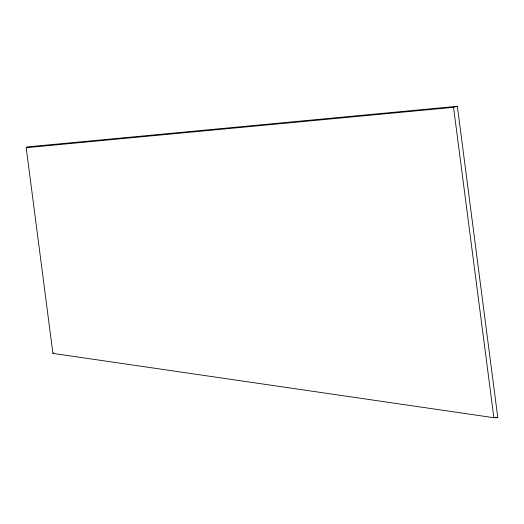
<?xml version="1.0" encoding="UTF-8"?>
<svg xmlns="http://www.w3.org/2000/svg" width="524" height="524" viewBox="0 0 524 524"><rect width="100%" height="100%" fill="white"/><g stroke="black" fill="none" stroke-linecap="round" stroke-linejoin="round"><path stroke-width="0.79" d="M26.2 147.689L27.097 146.923L457.354 106.28L497.8 417.674L493.877 417.72L52.917 353.392L26.2 147.689L453.555 107.328L457.354 106.28M52.917 353.392L53.854 352.907M495.37 417.314L497.8 417.674M453.555 107.328L493.877 417.72"/></g></svg>
